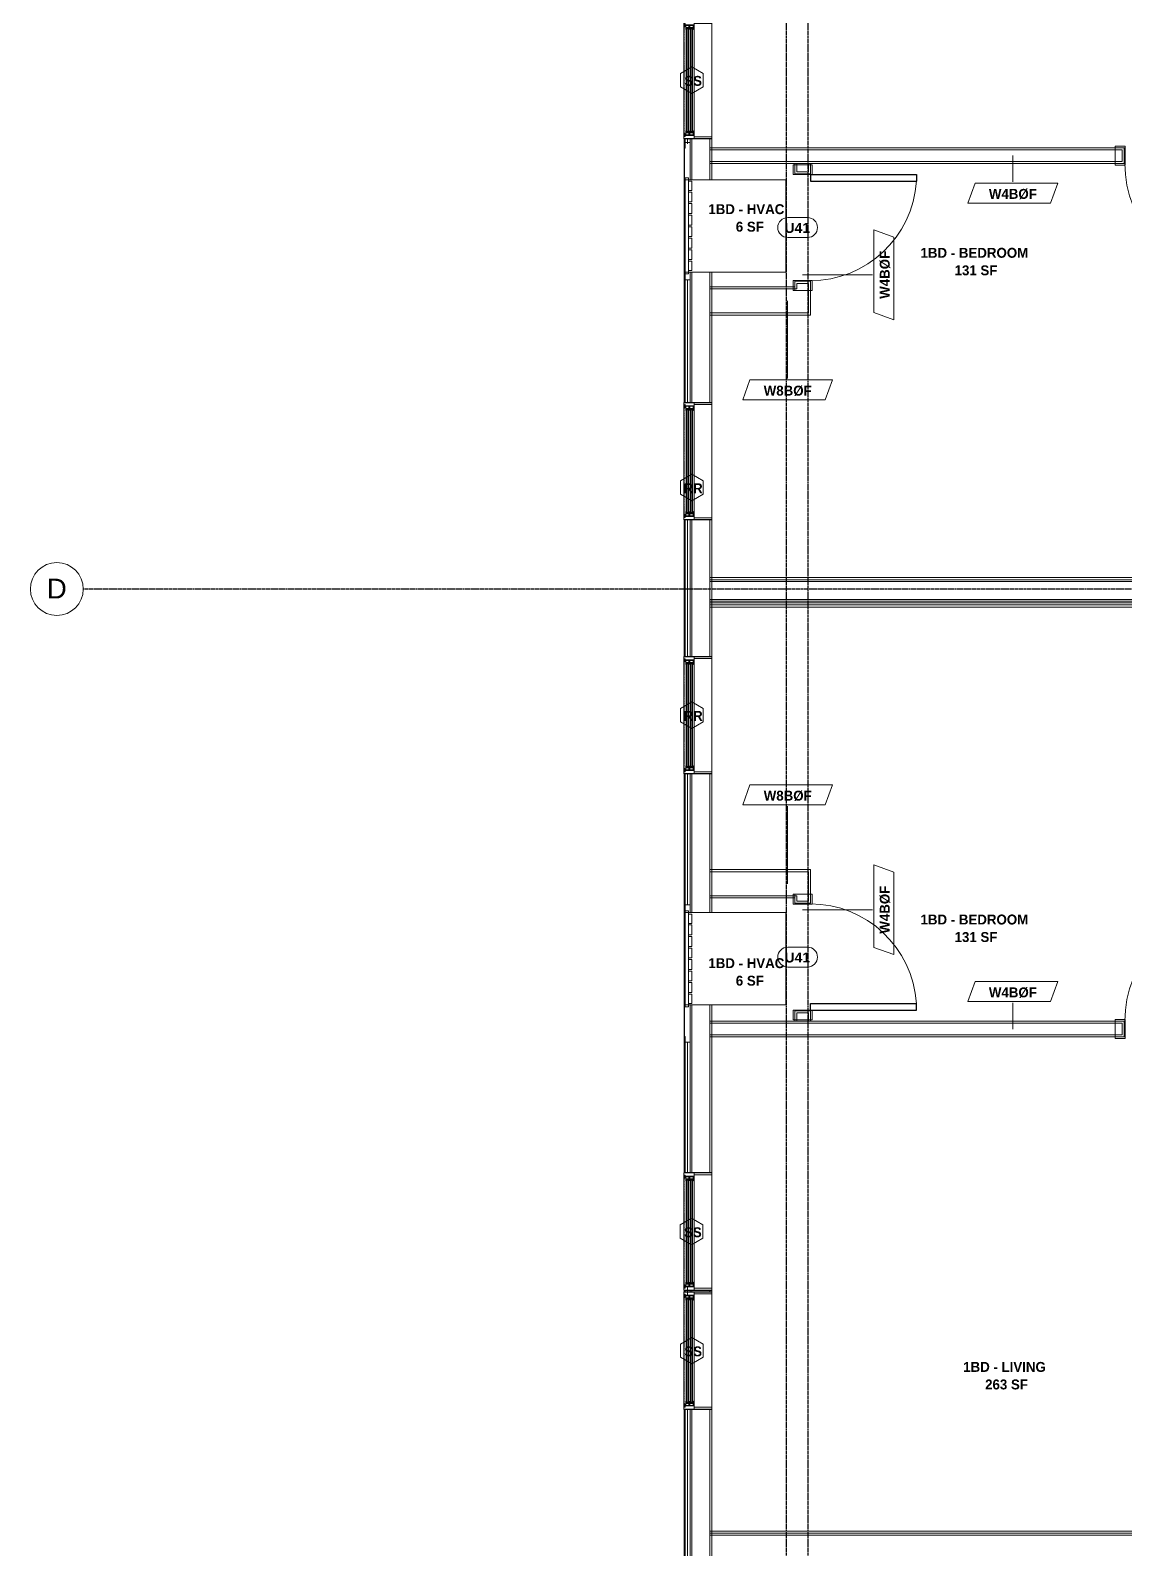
# Model space of a CAD drawing. Header units: inches. Extents: x -4058 to -1781, y 9814 to 12264.
# Drawn here: x -4057.8 to -3727.2, y 10549.1 to 11008 of the extents above; entities that cross this region are included whole.
import ezdxf

# ---------------------------------------------------------------- set-up
doc = ezdxf.new("R2010")
doc.units = ezdxf.units.IN
doc.header["$MEASUREMENT"] = 0
doc.linetypes.add('Dash', pattern=[0.25, 0.125, -0.125])
doc.linetypes.add('Grid Line 1_2_', pattern=[0.875, 0.5, -0.125, 0.125, -0.125])
for name, color, linetype, lineweight in [('0-1', 7, 'Continuous', 5), ('0-2', 7, 'Continuous', 9), ('0-4', 165, 'Continuous', 5), ('A-AREA-IDEN', 2, 'Continuous', 9), ('A-DETL-GENF-HDLN-1', 7, 'Dash', 9), ('A-DETL-GENF-HDLN-2', 1, 'Continuous', 18), ('A-DOOR-3', 31, 'Continuous', 9), ('A-DOOR-4', 31, 'Continuous', 30), ('A-DOOR-IDEN', 31, 'Continuous', 9), ('A-GENM-1', 7, 'Continuous', 9), ('A-GLAZ', 151, 'Continuous', 18), ('A-GLAZ-1', 10, 'Continuous', 30), ('A-GLAZ-2', 7, 'Continuous', 9), ('A-GLAZ-IDEN', 152, 'Continuous', 9), ('A-WALL', 113, 'Continuous', 18), ('A-WALL-1', 7, 'Continuous', 9), ('A-WALL-2', 250, 'Continuous', 18), ('A-WALL-3', 113, 'Continuous', 9), ('A-WALL-IDEN', 211, 'Continuous', 9), ('I-WALL-1', 7, 'Continuous', 9), ('I-WALL-2', 2, 'Continuous', 9), ('S-GRID-1', 1, 'Grid Line 1_2_', 30), ('S-GRID-IDEN', 1, 'Continuous', 9), ('S-GRID-IDEN-1', 147, 'Continuous', 9)]:
    doc.layers.add(name, color=color, linetype=linetype, lineweight=lineweight)
doc.styles.add('Arial', font='arial.ttf', dxfattribs={"height": 6})
doc.styles.add('Arial_B', font='arialbd.ttf', dxfattribs={"height": 3})
doc.styles.add('Century Gothic_B', font='GOTHICB.TTF', dxfattribs={"height": 3})

# ---------------------------------------------------------------- blocks, each defined once
blk = doc.blocks.new('Window-Double_Hung-Marvin-Essential - 2-WIDE _TEMP ALL LOW_ ESDH3066-3454268-UNIT PLANS - 2ND FLOOR')
at = {"layer": 'A-DETL-GENF-HDLN-1'}
blk.add_line((16.1, 4.22), (-16.5, 4.22), dxfattribs=at)
at = {"layer": 'A-DETL-GENF-HDLN-2'}
for p, q in [((-19.25, 3.23), (-19.25, 3.19)), ((-17.75, 3.23), (-19.25, 3.23)), ((-19.25, 3.19), (-17.9, 3.19)), ((-17.9, 3.19), (-17.9, 3.08)), ((-17.9, 3.08), (-17.75, 3.08)), ((-17.75, 4.28), (-17.16, 4.28)), ((-17.75, 4.28), (-17.75, 1.19)), ((-16.72, 1.19), (-17.75, 1.19)), ((-17.08, 3.87), (-17.16, 4.28)), ((-17.13, 1.16), (-17.13, -4.19)), ((-17.08, 3.87), (-16.19, 3.87)), ((-16.85, 4.25), (-16.85, 3.87)), ((-16.3, 4.25), (-16.85, 4.25)), ((-16.38, 3.77), (-16.72, 3.77)), ((-16.72, 3.77), (-16.72, 1.19)), ((-15.34, 3.69), (-16.56, 3.69)), ((-16.56, 2.75), (-16.56, 3.69)), ((-16.56, 2.75), (-15.34, 2.75)), ((-15.34, 2.47), (-16.56, 2.47)), ((-16.56, 1.53), (-16.56, 2.47)), ((-16.56, 1.53), (-15.34, 1.53)), ((-16.38, 3.87), (-16.38, 3.77)), ((-16.3, 4.01), (-16.3, 4.25)), ((-16.18, 4.01), (-16.3, 4.01)), ((-16.19, 3.97), (-16.1, 3.97)), ((-16.19, 3.87), (-16.19, 3.97)), ((-16.18, 4.22), (-16.1, 4.22)), ((-16.18, 4.22), (-16.18, 4.01)), ((-16.1, 3.97), (-16.1, 4.22)), ((-15.94, 2.87), (-15.94, 3.59)), ((-15.94, 3.59), (-15.28, 3.59)), ((-15.28, 2.87), (-15.94, 2.87)), ((-15.94, 1.65), (-15.94, 2.37)), ((-15.94, 2.37), (-15.28, 2.37)), ((-15.28, 1.65), (-15.94, 1.65)), ((-15.84, 2.88), (-15.84, 3.57)), ((-15.84, 1.66), (-15.84, 2.35)), ((-15.54, 3.01), (-15.54, 3.45)), ((-15.54, 1.79), (-15.54, 2.23)), ((-15.34, 3.69), (-15.28, 3.63)), ((-15.34, 2.75), (-15.28, 2.81)), ((-15.34, 2.47), (-15.28, 2.41)), ((-15.34, 1.53), (-15.28, 1.59)), ((-15.28, 3.59), (-15.28, 3.63)), ((-15.28, 2.81), (-15.28, 2.87)), ((-15.28, 2.37), (-15.28, 2.41)), ((-15.28, 1.59), (-15.28, 1.65)), ((15.34, 3.69), (15.28, 3.63)), ((15.28, 3.59), (15.28, 3.63)), ((15.94, 3.59), (15.28, 3.59)), ((15.28, 2.81), (15.28, 2.87)), ((15.28, 2.87), (15.94, 2.87)), ((15.34, 2.75), (15.28, 2.81)), ((15.34, 2.47), (15.28, 2.41)), ((15.28, 2.37), (15.28, 2.41)), ((15.94, 2.37), (15.28, 2.37)), ((15.28, 1.59), (15.28, 1.65)), ((15.28, 1.65), (15.94, 1.65)), ((15.34, 1.53), (15.28, 1.59)), ((15.34, 3.69), (16.56, 3.69)), ((16.56, 2.75), (15.34, 2.75)), ((15.34, 2.47), (16.56, 2.47)), ((16.56, 1.53), (15.34, 1.53)), ((15.54, 3.01), (15.54, 3.45)), ((15.54, 1.79), (15.54, 2.23)), ((15.84, 2.88), (15.84, 3.57)), ((15.84, 1.66), (15.84, 2.35)), ((15.94, 2.87), (15.94, 3.59)), ((15.94, 1.65), (15.94, 2.37)), ((16.18, 4.22), (16.1, 4.22)), ((16.1, 3.97), (16.1, 4.22)), ((16.19, 3.97), (16.1, 3.97)), ((16.18, 4.22), (16.18, 4.01)), ((16.18, 4.01), (16.3, 4.01)), ((16.19, 3.87), (16.19, 3.97)), ((17.08, 3.87), (16.19, 3.87)), ((16.3, 4.01), (16.3, 4.25)), ((16.3, 4.25), (16.85, 4.25)), ((16.38, 3.87), (16.38, 3.77)), ((16.38, 3.77), (16.72, 3.77)), ((16.56, 2.75), (16.56, 3.69)), ((16.56, 1.53), (16.56, 2.47)), ((16.72, 3.77), (16.72, 1.19)), ((16.72, 1.19), (17.75, 1.19)), ((16.85, 4.25), (16.85, 3.87)), ((17.08, 3.87), (17.16, 4.28)), ((17.12, -4.19), (17.12, 1.16)), ((17.75, 4.28), (17.16, 4.28)), ((17.75, 4.28), (17.75, 1.19)), ((17.75, 3.23), (19.25, 3.23)), ((17.9, 3.08), (17.75, 3.08)), ((17.9, 3.19), (17.9, 3.08)), ((19.25, 3.19), (17.9, 3.19)), ((19.25, 3.23), (19.25, 3.19)), ((-17.13, -4.19), (-17.75, -4.19)), ((17.12, -4.19), (17.75, -4.19))]:
    blk.add_line(p, q, dxfattribs=at)
at = {"layer": 'A-GLAZ'}
for p, q in [((15.84, 3.57), (-15.84, 3.57)), ((15.84, 3.45), (-15.84, 3.45)), ((15.84, 3.01), (-15.84, 3.01)), ((15.84, 2.88), (-15.84, 2.88)), ((15.84, 2.35), (-15.84, 2.35)), ((15.84, 2.23), (-15.84, 2.23)), ((15.84, 1.79), (-15.84, 1.79)), ((15.84, 1.66), (-15.84, 1.66))]:
    blk.add_line(p, q, dxfattribs=at)
at = {"layer": 'A-GLAZ-1'}
for p, q in [((-17.75, 4.28), (-17.75, 1.19)), ((-17.75, 1.16), (-17.75, -4.19)), ((17.75, 1.19), (17.75, 4.28)), ((17.75, -4.19), (17.75, 1.16))]:
    blk.add_line(p, q, dxfattribs=at)
at = {"layer": 'A-GLAZ-2'}
for p, q in [((17.75, 4.28), (-17.75, 4.28)), ((-17.75, 1.19), (17.75, 1.19)), ((20.21, 4.25), (17.75, 4.25)), ((17.75, 4.19), (20.21, 4.19)), ((20.21, 4.19), (20.21, 4.25)), ((-17.75, -4.19), (17.75, -4.19))]:
    blk.add_line(p, q, dxfattribs=at)
blk = doc.blocks.new('Window-Double_Hung-Marvin-Essential - 1-WIDE _TEMP LOWER_ ESDH3066-3454269-UNIT PLANS - 2ND FLOOR')
at = {"layer": 'A-DETL-GENF-HDLN-1'}
blk.add_line((16.1, -4.22), (-16.5, -4.22), dxfattribs=at)
at = {"layer": 'A-DETL-GENF-HDLN-2'}
for p, q in [((-17.13, 4.19), (-17.75, 4.19)), ((-17.13, -1.16), (-17.13, 4.19)), ((17.12, 4.19), (17.75, 4.19)), ((17.12, 4.19), (17.12, -1.16)), ((-19.25, -3.23), (-19.25, -3.19)), ((-19.25, -3.19), (-17.9, -3.19)), ((-17.75, -3.23), (-19.25, -3.23)), ((-17.9, -3.19), (-17.9, -3.08)), ((-17.9, -3.08), (-17.75, -3.08)), ((-16.72, -1.19), (-17.75, -1.19)), ((-17.75, -4.28), (-17.75, -1.19)), ((-17.75, -4.28), (-17.16, -4.28)), ((-17.08, -3.87), (-17.16, -4.28)), ((-17.08, -3.87), (-16.19, -3.87)), ((-16.85, -4.25), (-16.85, -3.87)), ((-16.3, -4.25), (-16.85, -4.25)), ((-16.72, -3.77), (-16.72, -1.19)), ((-16.38, -3.77), (-16.72, -3.77)), ((-16.56, -1.53), (-15.34, -1.53)), ((-16.56, -1.53), (-16.56, -2.47)), ((-15.34, -2.47), (-16.56, -2.47)), ((-16.56, -2.75), (-15.34, -2.75)), ((-16.56, -2.75), (-16.56, -3.69)), ((-15.34, -3.69), (-16.56, -3.69)), ((-16.38, -3.87), (-16.38, -3.77)), ((-16.18, -4.01), (-16.3, -4.01)), ((-16.3, -4.01), (-16.3, -4.25)), ((-16.19, -3.87), (-16.19, -3.97)), ((-16.19, -3.97), (-16.1, -3.97)), ((-16.18, -4.22), (-16.18, -4.01)), ((-16.18, -4.22), (-16.1, -4.22)), ((-16.1, -3.97), (-16.1, -4.22)), ((-15.28, -1.65), (-15.94, -1.65)), ((-15.94, -1.65), (-15.94, -2.37)), ((-15.94, -2.37), (-15.28, -2.37)), ((-15.28, -2.87), (-15.94, -2.87)), ((-15.94, -2.87), (-15.94, -3.59)), ((-15.94, -3.59), (-15.28, -3.59)), ((-15.84, -1.66), (-15.84, -2.35)), ((-15.84, -2.88), (-15.84, -3.57)), ((-15.54, -1.79), (-15.54, -2.23)), ((-15.54, -3.01), (-15.54, -3.45)), ((-15.34, -1.53), (-15.28, -1.59)), ((-15.34, -2.47), (-15.28, -2.41)), ((-15.34, -2.75), (-15.28, -2.81)), ((-15.34, -3.69), (-15.28, -3.63)), ((-15.28, -1.59), (-15.28, -1.65)), ((-15.28, -2.37), (-15.28, -2.41)), ((-15.28, -2.81), (-15.28, -2.87)), ((-15.28, -3.59), (-15.28, -3.63)), ((15.34, -1.53), (15.28, -1.59)), ((15.28, -1.59), (15.28, -1.65)), ((15.28, -1.65), (15.94, -1.65)), ((15.28, -2.37), (15.28, -2.41)), ((15.94, -2.37), (15.28, -2.37)), ((15.34, -2.47), (15.28, -2.41)), ((15.34, -2.75), (15.28, -2.81)), ((15.28, -2.81), (15.28, -2.87)), ((15.28, -2.87), (15.94, -2.87)), ((15.28, -3.59), (15.28, -3.63)), ((15.94, -3.59), (15.28, -3.59)), ((15.34, -3.69), (15.28, -3.63)), ((16.56, -1.53), (15.34, -1.53)), ((15.34, -2.47), (16.56, -2.47)), ((16.56, -2.75), (15.34, -2.75)), ((15.34, -3.69), (16.56, -3.69)), ((15.54, -1.79), (15.54, -2.23)), ((15.54, -3.01), (15.54, -3.45)), ((15.84, -1.66), (15.84, -2.35)), ((15.84, -2.88), (15.84, -3.57)), ((15.94, -1.65), (15.94, -2.37)), ((15.94, -2.87), (15.94, -3.59)), ((16.19, -3.97), (16.1, -3.97)), ((16.1, -3.97), (16.1, -4.22)), ((16.18, -4.22), (16.1, -4.22)), ((16.18, -4.22), (16.18, -4.01)), ((16.18, -4.01), (16.3, -4.01)), ((17.08, -3.87), (16.19, -3.87)), ((16.19, -3.87), (16.19, -3.97)), ((16.3, -4.01), (16.3, -4.25)), ((16.3, -4.25), (16.85, -4.25)), ((16.38, -3.87), (16.38, -3.77)), ((16.38, -3.77), (16.72, -3.77)), ((16.56, -1.53), (16.56, -2.47)), ((16.56, -2.75), (16.56, -3.69)), ((16.72, -3.77), (16.72, -1.19)), ((16.72, -1.19), (17.75, -1.19)), ((16.85, -4.25), (16.85, -3.87)), ((17.08, -3.87), (17.16, -4.28)), ((17.75, -4.28), (17.16, -4.28)), ((17.75, -4.28), (17.75, -1.19)), ((17.9, -3.08), (17.75, -3.08)), ((17.75, -3.23), (19.25, -3.23)), ((17.9, -3.19), (17.9, -3.08)), ((19.25, -3.19), (17.9, -3.19)), ((19.25, -3.23), (19.25, -3.19))]:
    blk.add_line(p, q, dxfattribs=at)
at = {"layer": 'A-GLAZ'}
for p, q in [((15.84, -1.66), (-15.84, -1.66)), ((15.84, -1.79), (-15.84, -1.79)), ((15.84, -2.23), (-15.84, -2.23)), ((15.84, -2.35), (-15.84, -2.35)), ((15.84, -2.88), (-15.84, -2.88)), ((15.84, -3.01), (-15.84, -3.01)), ((15.84, -3.45), (-15.84, -3.45)), ((15.84, -3.57), (-15.84, -3.57))]:
    blk.add_line(p, q, dxfattribs=at)
at = {"layer": 'A-GLAZ-1'}
for p, q in [((-17.75, -1.16), (-17.75, 4.19)), ((17.75, 4.19), (17.75, -1.16)), ((-17.75, -4.28), (-17.75, -1.19)), ((17.75, -1.19), (17.75, -4.28))]:
    blk.add_line(p, q, dxfattribs=at)
at = {"layer": 'A-GLAZ-2'}
for p, q in [((-17.75, 4.19), (17.75, 4.19)), ((-17.75, -1.19), (17.75, -1.19)), ((17.75, -4.28), (-17.75, -4.28)), ((17.75, -4.19), (20.46, -4.19)), ((20.46, -4.25), (17.75, -4.25)), ((20.46, -4.19), (20.46, -4.25))]:
    blk.add_line(p, q, dxfattribs=at)
blk = doc.blocks.new('V-Series_EWC4_SPVU_RFA_2015 - 2ND AND 3RD FLOOR-2226480-UNIT PLANS - 2ND FLOOR')
at = {"layer": 'A-GENM-1'}
for p, q in [((-3859.97, 11740.34), (-3859.97, 11739.78)), ((-3858.97, 11740.34), (-3859.97, 11740.34)), ((-3859.97, 11739.78), (-3859.97, 11711.9)), ((-3858.97, 11739.78), (-3859.97, 11739.78)), ((-3859.97, 11739.78), (-3858.97, 11739.78)), ((-3858.97, 11739.78), (-3858.97, 11740.34)), ((-3858.97, 11711.9), (-3858.97, 11739.78)), ((-3829.54, 11739.78), (-3858.97, 11739.78)), ((-3858.97, 11739.78), (-3858.97, 11739.34)), ((-3858.97, 11739.34), (-3857.97, 11739.34)), ((-3857.97, 11739.34), (-3857.97, 11736.54)), ((-3829.54, 11711.9), (-3829.54, 11739.78)), ((-3857.97, 11736.54), (-3858.97, 11736.54)), ((-3858.97, 11736.54), (-3858.97, 11736.04)), ((-3858.97, 11736.04), (-3857.97, 11736.04)), ((-3857.97, 11736.04), (-3857.97, 11733.06)), ((-3857.97, 11733.06), (-3858.97, 11733.06)), ((-3858.97, 11733.06), (-3858.97, 11732.56)), ((-3858.97, 11732.56), (-3857.97, 11732.56)), ((-3857.97, 11729.57), (-3858.97, 11729.57)), ((-3858.97, 11729.57), (-3858.97, 11729.07)), ((-3857.97, 11732.56), (-3857.97, 11729.57)), ((-3858.97, 11729.07), (-3857.97, 11729.07)), ((-3857.97, 11726.09), (-3858.97, 11726.09)), ((-3858.97, 11726.09), (-3858.97, 11725.59)), ((-3858.97, 11725.59), (-3857.97, 11725.59)), ((-3857.97, 11729.07), (-3857.97, 11726.09)), ((-3857.97, 11725.59), (-3857.97, 11722.61)), ((-3857.97, 11722.61), (-3858.97, 11722.61)), ((-3858.97, 11722.61), (-3858.97, 11722.11)), ((-3858.97, 11722.11), (-3857.97, 11722.11)), ((-3857.97, 11722.11), (-3857.97, 11719.12)), ((-3857.97, 11719.12), (-3858.97, 11719.12)), ((-3858.97, 11719.12), (-3858.97, 11718.62)), ((-3858.97, 11718.62), (-3857.97, 11718.62)), ((-3857.97, 11715.64), (-3858.97, 11715.64)), ((-3858.97, 11715.64), (-3858.97, 11715.14)), ((-3857.97, 11718.62), (-3857.97, 11715.64)), ((-3859.97, 11711.9), (-3858.97, 11711.9)), ((-3859.97, 11711.9), (-3859.97, 11711.34)), ((-3858.97, 11711.9), (-3859.97, 11711.9)), ((-3859.97, 11711.34), (-3858.97, 11711.34)), ((-3858.97, 11715.14), (-3857.97, 11715.14)), ((-3857.97, 11712.34), (-3858.97, 11712.34)), ((-3858.97, 11712.34), (-3858.97, 11711.9)), ((-3858.97, 11711.34), (-3858.97, 11711.9)), ((-3858.97, 11711.9), (-3829.54, 11711.9)), ((-3857.97, 11715.14), (-3857.97, 11712.34))]:
    blk.add_line(p, q, dxfattribs=at)
blk = doc.blocks.new('Perforated Panel at Magic-Pak - hvac panel - 2nd floor 2-2702973-UNIT PLANS - 2ND FLOOR')
at = {"layer": 'A-GLAZ-2'}
for p, q in [((19.01, 4.19), (-19.01, 4.19)), ((-19.01, 4.12), (19.01, 4.12))]:
    blk.add_line(p, q, dxfattribs=at)
blk = doc.blocks.new('Window-Double_Hung-Marvin-Essential - 2-WIDE _TEMP ALL LOW_ ESDH3066-3454271-UNIT PLANS - 2ND FLOOR')
at = {"layer": 'A-DETL-GENF-HDLN-1'}
blk.add_line((16.1, -4.22), (-16.5, -4.22), dxfattribs=at)
at = {"layer": 'A-DETL-GENF-HDLN-2'}
for p, q in [((-17.13, 4.19), (-17.75, 4.19)), ((-17.13, -1.16), (-17.13, 4.19)), ((17.12, 4.19), (17.75, 4.19)), ((17.12, 4.19), (17.12, -1.16)), ((-19.25, -3.23), (-19.25, -3.19)), ((-19.25, -3.19), (-17.9, -3.19)), ((-17.75, -3.23), (-19.25, -3.23)), ((-17.9, -3.19), (-17.9, -3.08)), ((-17.9, -3.08), (-17.75, -3.08)), ((-16.72, -1.19), (-17.75, -1.19)), ((-17.75, -4.28), (-17.75, -1.19)), ((-17.75, -4.28), (-17.16, -4.28)), ((-17.08, -3.87), (-17.16, -4.28)), ((-17.08, -3.87), (-16.19, -3.87)), ((-16.85, -4.25), (-16.85, -3.87)), ((-16.3, -4.25), (-16.85, -4.25)), ((-16.72, -3.77), (-16.72, -1.19)), ((-16.38, -3.77), (-16.72, -3.77)), ((-16.56, -1.53), (-15.34, -1.53)), ((-16.56, -1.53), (-16.56, -2.47)), ((-15.34, -2.47), (-16.56, -2.47)), ((-16.56, -2.75), (-15.34, -2.75)), ((-16.56, -2.75), (-16.56, -3.69)), ((-15.34, -3.69), (-16.56, -3.69)), ((-16.38, -3.87), (-16.38, -3.77)), ((-16.18, -4.01), (-16.3, -4.01)), ((-16.3, -4.01), (-16.3, -4.25)), ((-16.19, -3.87), (-16.19, -3.97)), ((-16.19, -3.97), (-16.1, -3.97)), ((-16.18, -4.22), (-16.18, -4.01)), ((-16.18, -4.22), (-16.1, -4.22)), ((-16.1, -3.97), (-16.1, -4.22)), ((-15.28, -1.65), (-15.94, -1.65)), ((-15.94, -1.65), (-15.94, -2.37)), ((-15.94, -2.37), (-15.28, -2.37)), ((-15.28, -2.87), (-15.94, -2.87)), ((-15.94, -2.87), (-15.94, -3.59)), ((-15.94, -3.59), (-15.28, -3.59)), ((-15.84, -1.66), (-15.84, -2.35)), ((-15.84, -2.88), (-15.84, -3.57)), ((-15.54, -1.79), (-15.54, -2.23)), ((-15.54, -3.01), (-15.54, -3.45)), ((-15.34, -1.53), (-15.28, -1.59)), ((-15.34, -2.47), (-15.28, -2.41)), ((-15.34, -2.75), (-15.28, -2.81)), ((-15.34, -3.69), (-15.28, -3.63)), ((-15.28, -1.59), (-15.28, -1.65)), ((-15.28, -2.37), (-15.28, -2.41)), ((-15.28, -2.81), (-15.28, -2.87)), ((-15.28, -3.59), (-15.28, -3.63)), ((15.34, -1.53), (15.28, -1.59)), ((15.28, -1.59), (15.28, -1.65)), ((15.28, -1.65), (15.94, -1.65)), ((15.28, -2.37), (15.28, -2.41)), ((15.94, -2.37), (15.28, -2.37)), ((15.34, -2.47), (15.28, -2.41)), ((15.34, -2.75), (15.28, -2.81)), ((15.28, -2.81), (15.28, -2.87)), ((15.28, -2.87), (15.94, -2.87)), ((15.28, -3.59), (15.28, -3.63)), ((15.94, -3.59), (15.28, -3.59)), ((15.34, -3.69), (15.28, -3.63)), ((16.56, -1.53), (15.34, -1.53)), ((15.34, -2.47), (16.56, -2.47)), ((16.56, -2.75), (15.34, -2.75)), ((15.34, -3.69), (16.56, -3.69)), ((15.54, -1.79), (15.54, -2.23)), ((15.54, -3.01), (15.54, -3.45)), ((15.84, -1.66), (15.84, -2.35)), ((15.84, -2.88), (15.84, -3.57)), ((15.94, -1.65), (15.94, -2.37)), ((15.94, -2.87), (15.94, -3.59)), ((16.19, -3.97), (16.1, -3.97)), ((16.1, -3.97), (16.1, -4.22)), ((16.18, -4.22), (16.1, -4.22)), ((16.18, -4.22), (16.18, -4.01)), ((16.18, -4.01), (16.3, -4.01)), ((17.08, -3.87), (16.19, -3.87)), ((16.19, -3.87), (16.19, -3.97)), ((16.3, -4.01), (16.3, -4.25)), ((16.3, -4.25), (16.85, -4.25)), ((16.38, -3.87), (16.38, -3.77)), ((16.38, -3.77), (16.72, -3.77)), ((16.56, -1.53), (16.56, -2.47)), ((16.56, -2.75), (16.56, -3.69)), ((16.72, -3.77), (16.72, -1.19)), ((16.72, -1.19), (17.75, -1.19)), ((16.85, -4.25), (16.85, -3.87)), ((17.08, -3.87), (17.16, -4.28)), ((17.75, -4.28), (17.16, -4.28)), ((17.75, -4.28), (17.75, -1.19)), ((17.9, -3.08), (17.75, -3.08)), ((17.75, -3.23), (19.25, -3.23)), ((17.9, -3.19), (17.9, -3.08)), ((19.25, -3.19), (17.9, -3.19)), ((19.25, -3.23), (19.25, -3.19))]:
    blk.add_line(p, q, dxfattribs=at)
at = {"layer": 'A-GLAZ'}
for p, q in [((15.84, -1.66), (-15.84, -1.66)), ((15.84, -1.79), (-15.84, -1.79)), ((15.84, -2.23), (-15.84, -2.23)), ((15.84, -2.35), (-15.84, -2.35)), ((15.84, -2.88), (-15.84, -2.88)), ((15.84, -3.01), (-15.84, -3.01)), ((15.84, -3.45), (-15.84, -3.45)), ((15.84, -3.57), (-15.84, -3.57))]:
    blk.add_line(p, q, dxfattribs=at)
at = {"layer": 'A-GLAZ-1'}
for p, q in [((-17.75, -1.16), (-17.75, 4.19)), ((17.75, 4.19), (17.75, -1.16)), ((-17.75, -4.28), (-17.75, -1.19)), ((17.75, -1.19), (17.75, -4.28))]:
    blk.add_line(p, q, dxfattribs=at)
at = {"layer": 'A-GLAZ-2'}
for p, q in [((-17.75, 4.19), (17.75, 4.19)), ((-17.75, -1.19), (17.75, -1.19)), ((17.75, -4.28), (-17.75, -4.28)), ((17.75, -4.19), (20.21, -4.19)), ((20.21, -4.25), (17.75, -4.25)), ((20.21, -4.19), (20.21, -4.25))]:
    blk.add_line(p, q, dxfattribs=at)
blk = doc.blocks.new('CTR - 1st Phase - Shell_rvt-1-UNIT PLANS - 2ND FLOOR')
at = {"layer": 'A-WALL-1'}
for p, q in [((-3860.22, 10972.78), (-3860.22, 10972.4)), ((-3860.22, 10972.4), (-3859.97, 10972.4)), ((-3859.97, 10972.4), (-3859.97, 10974.15)), ((-3859.97, 10974.15), (-3858.47, 10974.15)), ((-3858.47, 10974.15), (-3858.47, 10962.88)), ((-3857.19, 10975.24), (-3857.22, 10975.24)), ((-3851.85, 10962.88), (-3851.85, 10975.24)), ((-3858.47, 10962.88), (-3851.85, 10962.88)), ((-3859.97, 10934.38), (-3860.22, 10934.38)), ((-3860.22, 10934.38), (-3860.22, 10895.6)), ((-3859.97, 10932.63), (-3859.97, 10934.38)), ((-3858.47, 10932.63), (-3859.97, 10932.63)), ((-3851.85, 10935), (-3858.47, 10935)), ((-3858.47, 10935), (-3858.47, 10932.63)), ((-3851.85, 10895.6), (-3851.85, 10935)), ((-3857.22, 10895.6), (-3857.19, 10895.6)), ((-3860.22, 10857.39), (-3860.22, 10818.8)), ((-3857.19, 10860.1), (-3857.22, 10860.1)), ((-3851.85, 10818.8), (-3851.85, 10860.1)), ((-3857.22, 10818.8), (-3857.19, 10818.8)), ((-3860.22, 10780.59), (-3860.22, 10742)), ((-3857.19, 10783.3), (-3857.22, 10783.3)), ((-3851.85, 10741.38), (-3851.85, 10783.3)), ((-3859.97, 10742), (-3859.97, 10743.75)), ((-3859.97, 10743.75), (-3858.47, 10743.75)), ((-3858.47, 10743.75), (-3858.47, 10741.38)), ((-3860.22, 10742), (-3859.97, 10742)), ((-3858.47, 10741.38), (-3851.85, 10741.38)), ((-3851.85, 10713.5), (-3858.47, 10713.5)), ((-3858.47, 10713.5), (-3858.47, 10702.23)), ((-3851.85, 10662.74), (-3851.85, 10713.5)), ((-3859.97, 10703.98), (-3860.22, 10703.98)), ((-3860.22, 10703.98), (-3860.22, 10665.2)), ((-3859.97, 10702.23), (-3859.97, 10703.98)), ((-3858.47, 10702.23), (-3859.97, 10702.23)), ((-3857.22, 10662.74), (-3857.19, 10662.74)), ((-3860.22, 10627.24), (-3860.22, 10626.74)), ((-3857.19, 10627.24), (-3857.22, 10627.24)), ((-3857.22, 10626.74), (-3857.19, 10626.74)), ((-3851.85, 10626.74), (-3851.85, 10627.24)), ((-3857.19, 10591.24), (-3857.22, 10591.24)), ((-3851.85, 10540.65), (-3851.85, 10591.24)), ((-3860.22, 10588.78), (-3860.22, 10511.6))]:
    blk.add_line(p, q, dxfattribs=at)
at = {"layer": 'A-WALL-2'}
for p, q in [((-3859.97, 10975.24), (-3859.97, 10974.15)), ((-3859.22, 10975.24), (-3859.22, 10974.15)), ((-3858.47, 10975.24), (-3858.47, 10974.15)), ((-3857.97, 10975.24), (-3857.97, 10962.88)), ((-3852.47, 10975.24), (-3852.47, 10962.88)), ((-3859.97, 10932.63), (-3859.97, 10895.6)), ((-3859.22, 10932.63), (-3859.22, 10895.6)), ((-3858.47, 10932.63), (-3858.47, 10895.6)), ((-3857.97, 10935), (-3857.97, 10895.6)), ((-3852.47, 10935), (-3852.47, 10895.6)), ((-3859.97, 10860.1), (-3859.97, 10818.8)), ((-3859.22, 10860.1), (-3859.22, 10818.8)), ((-3858.47, 10860.1), (-3858.47, 10818.8)), ((-3857.97, 10860.1), (-3857.97, 10818.8)), ((-3852.47, 10860.1), (-3852.47, 10818.8)), ((-3859.97, 10783.3), (-3859.97, 10743.75)), ((-3859.22, 10783.3), (-3859.22, 10743.75)), ((-3858.47, 10783.3), (-3858.47, 10743.75)), ((-3857.97, 10783.3), (-3857.97, 10741.38)), ((-3852.47, 10783.3), (-3852.47, 10741.38)), ((-3857.97, 10713.5), (-3857.97, 10662.74)), ((-3852.47, 10713.5), (-3852.47, 10662.74)), ((-3859.97, 10702.23), (-3859.97, 10662.74)), ((-3859.22, 10702.23), (-3859.22, 10662.74)), ((-3858.47, 10702.23), (-3858.47, 10662.74)), ((-3859.97, 10627.24), (-3859.97, 10626.74)), ((-3859.22, 10627.24), (-3859.22, 10626.74)), ((-3858.47, 10627.24), (-3858.47, 10626.74)), ((-3857.97, 10627.24), (-3857.97, 10626.74)), ((-3852.47, 10627.24), (-3852.47, 10626.74)), ((-3859.97, 10591.24), (-3859.97, 10509.14)), ((-3859.22, 10591.24), (-3859.22, 10509.14)), ((-3858.47, 10591.24), (-3858.47, 10509.14)), ((-3857.97, 10591.24), (-3857.97, 10509.14)), ((-3852.47, 10591.24), (-3852.47, 10509.14))]:
    blk.add_line(p, q, dxfattribs=at)
at = {"layer": '0-2'}
for name, p, rotation in [('Window-Double_Hung-Marvin-Essential - 2-WIDE _TEMP ALL LOW_ ESDH3066-3454271-UNIT PLANS - 2ND FLOOR', (-3856.04, 10992.99), 269.9999999999999), ('Perforated Panel at Magic-Pak - hvac panel - 2nd floor 2-2702973-UNIT PLANS - 2ND FLOOR', (-3856.04, 10953.39), 89.99999999999991), ('Window-Double_Hung-Marvin-Essential - 1-WIDE _TEMP LOWER_ ESDH3066-3454269-UNIT PLANS - 2ND FLOOR', (-3856.04, 10877.85), 269.9999999999999), ('Window-Double_Hung-Marvin-Essential - 1-WIDE _TEMP LOWER_ ESDH3066-3454269-UNIT PLANS - 2ND FLOOR', (-3856.04, 10801.05), 269.9999999999999), ('Perforated Panel at Magic-Pak - hvac panel - 2nd floor 2-2702973-UNIT PLANS - 2ND FLOOR', (-3856.04, 10722.99), 89.99999999999991), ('Window-Double_Hung-Marvin-Essential - 2-WIDE _TEMP ALL LOW_ ESDH3066-3454268-UNIT PLANS - 2ND FLOOR', (-3856.04, 10644.99), 89.99999999999991), ('Window-Double_Hung-Marvin-Essential - 2-WIDE _TEMP ALL LOW_ ESDH3066-3454271-UNIT PLANS - 2ND FLOOR', (-3856.04, 10608.99), 269.9999999999999)]:
    blk.add_blockref(name, p, dxfattribs=dict(at, rotation=rotation))
for p in [(0, -776.9), (0, -998.4)]:
    blk.add_blockref('V-Series_EWC4_SPVU_RFA_2015 - 2ND AND 3RD FLOOR-2226480-UNIT PLANS - 2ND FLOOR', p, dxfattribs=at)
blk = doc.blocks.new('CTR - 1st Phase - Common Walls_rvt-1-UNIT PLANS - 2ND FLOOR')
at = {"layer": 'A-WALL-2'}
for p, q in [((-3487.3, 10842), (-3852.47, 10842)), ((-3487.3, 10841.5), (-3852.47, 10841.5)), ((-3487.3, 10836), (-3852.47, 10836)), ((-3487.3, 10835.5), (-3852.47, 10835.5)), ((-3487.3, 10835), (-3852.47, 10835)), ((-3487.3, 10834.38), (-3852.47, 10834.38)), ((-3487.3, 10553.81), (-3852.47, 10553.81)), ((-3487.3, 10553.19), (-3852.47, 10553.19))]:
    blk.add_line(p, q, dxfattribs=at)
at = {"layer": 'I-WALL-1'}
for p, q in [((-3525.8, 10842.63), (-3852.47, 10842.63)), ((-3852.47, 10842.63), (-3852.47, 10833.75)), ((-3852.47, 10833.75), (-3525.8, 10833.75)), ((-3487.3, 10554.44), (-3852.47, 10554.44)), ((-3852.47, 10554.44), (-3852.47, 10545.94))]:
    blk.add_line(p, q, dxfattribs=at)
blk = doc.blocks.new('Grid - Grid Head - Circle-1738874-UNIT PLANS - 2ND FLOOR')
at = {"layer": 'S-GRID-IDEN-1'}
for start, end in [(360, 180), (180, 360)]:
    blk.add_arc((0, 0), 0.25, start, end, dxfattribs=at)
blk = doc.blocks.new('CTR - 1st Phase - Structure_rvt-1-UNIT PLANS - 2ND FLOOR')
at = {"layer": 'S-GRID-1'}
for p, q in [((-3829.32, 9814.03), (-3829.32, 12247.5)), ((-3822.82, 9814.03), (-3822.82, 12247.5)), ((-1781.27, 10839.19), (-4041.78, 10839.19))]:
    blk.add_line(p, q, dxfattribs=at)
at = {"layer": '0-4', "xscale": 31.99999999999999, "yscale": 31.99999999999999, "zscale": 31.99999999999999, "rotation": 89.99999999999987}
blk.add_blockref('Grid - Grid Head - Circle-1738874-UNIT PLANS - 2ND FLOOR', (-4049.78, 10839.19), dxfattribs=at)
at = {"layer": 'S-GRID-IDEN', "insert": (-4052.83, 10842.32), "char_height": 6, "width": 7.373, "attachment_point": 1, "style": 'Arial'}
blk.add_mtext('D', dxfattribs=at)
blk = doc.blocks.new('SWING - SINGLE - FLUSH - SWING - FLUSH - 2-10 x 6-8 - PRIVACY-4346067-UNIT PLANS - 2ND FLOOR')
at = {"layer": 'A-DOOR-3'}
for p, q in [((-17, 2.87), (-20, 2.87)), ((-20, 2.87), (-20, -2.38)), ((-17, -2.38), (-17, 2.87)), ((20, 2.87), (17, 2.87)), ((17, 2.87), (17, -2.38)), ((20, -2.38), (20, 2.87)), ((-20, -2.38), (-17, -2.38)), ((-17, -2.38), (-20, -2.38)), ((-20, -2.38), (-20, -2.88)), ((-20, -2.88), (-17, -2.88)), ((-17, -2.88), (-17, -2.38)), ((17, -2.38), (20, -2.38)), ((20, -2.38), (17, -2.38)), ((17, -2.38), (17, -2.88)), ((17, -2.88), (20, -2.88)), ((20, -2.88), (20, -2.38))]:
    blk.add_line(p, q, dxfattribs=at)
blk.add_arc((17, 2.37), 34.07, 93.3657, 180, dxfattribs=at)
at = {"layer": 'A-DOOR-4'}
for p, q in [((15, 2.37), (15, 36.38)), ((17, 36.38), (15, 36.38)), ((17, 2.37), (17, 36.38)), ((17, 2.37), (15, 2.37))]:
    blk.add_line(p, q, dxfattribs=at)
blk = doc.blocks.new('SWING - SINGLE - FLUSH - SWING - FLUSH - 2-10 x 6-8 - PRIVACY-4346070-UNIT PLANS - 2ND FLOOR')
at = {"layer": 'A-DOOR-3'}
for p, q in [((-20, 2.37), (-20, 2.87)), ((-20, 2.87), (-17, 2.87)), ((-20, 2.37), (-17, 2.37)), ((-20, -2.88), (-20, 2.37)), ((-17, 2.37), (-20, 2.37)), ((-17, 2.87), (-17, 2.37)), ((-17, 2.37), (-17, -2.88)), ((17, 2.37), (17, 2.87)), ((17, 2.87), (20, 2.87)), ((17, 2.37), (20, 2.37)), ((17, -2.88), (17, 2.37)), ((20, 2.37), (17, 2.37)), ((20, 2.87), (20, 2.37)), ((20, 2.37), (20, -2.88)), ((-17, -2.88), (-20, -2.88)), ((20, -2.88), (17, -2.88))]:
    blk.add_line(p, q, dxfattribs=at)
blk.add_arc((17, -2.38), 34.07, 180, 266.6343, dxfattribs=at)
at = {"layer": 'A-DOOR-4'}
for p, q in [((15, -2.38), (15, -36.38)), ((17, -2.38), (15, -2.38)), ((17, -2.38), (17, -36.38)), ((17, -36.38), (15, -36.38))]:
    blk.add_line(p, q, dxfattribs=at)
blk = doc.blocks.new('SWING - SINGLE - FLUSH - SWING - 32_ x 80_ - WITH ACOUSTICAL SEAL-4346071-UNIT PLANS - 2ND FLOOR')
at = {"layer": 'A-DOOR-3'}
for p, q in [((-16, 2.87), (-19, 2.87)), ((-19, 2.87), (-19, -2.38)), ((-16, -2.38), (-16, 2.87)), ((19, 2.87), (16, 2.87)), ((16, 2.87), (16, -2.38)), ((19, -2.38), (19, 2.87)), ((-19, -2.38), (-16, -2.38)), ((-16, -2.38), (-19, -2.38)), ((-19, -2.38), (-19, -2.88)), ((-19, -2.88), (-16, -2.88)), ((-16, -2.88), (-16, -2.38)), ((16, -2.38), (19, -2.38)), ((19, -2.38), (16, -2.38)), ((16, -2.38), (16, -2.88)), ((16, -2.88), (19, -2.88)), ((19, -2.88), (19, -2.38))]:
    blk.add_line(p, q, dxfattribs=at)
blk.add_arc((16, 2.37), 32.07, 93.5759, 180, dxfattribs=at)
at = {"layer": 'A-DOOR-4'}
for p, q in [((14, 2.37), (14, 34.38)), ((16, 34.38), (14, 34.38)), ((16, 2.37), (16, 34.38)), ((16, 2.37), (14, 2.37))]:
    blk.add_line(p, q, dxfattribs=at)
blk = doc.blocks.new('SWING - SINGLE - FLUSH - SWING - 32_ x 80_ - WITH ACOUSTICAL SEAL-4346081-UNIT PLANS - 2ND FLOOR')
at = {"layer": 'A-DOOR-3'}
for p, q in [((-19, 2.37), (-19, 2.87)), ((-19, 2.87), (-16, 2.87)), ((-19, 2.37), (-16, 2.37)), ((-19, -2.88), (-19, 2.37)), ((-16, 2.37), (-19, 2.37)), ((-16, 2.87), (-16, 2.37)), ((-16, 2.37), (-16, -2.88)), ((16, 2.37), (16, 2.87)), ((16, 2.87), (19, 2.87)), ((16, 2.37), (19, 2.37)), ((16, -2.88), (16, 2.37)), ((19, 2.37), (16, 2.37)), ((19, 2.87), (19, 2.37)), ((19, 2.37), (19, -2.88)), ((-16, -2.88), (-19, -2.88)), ((19, -2.88), (16, -2.88))]:
    blk.add_line(p, q, dxfattribs=at)
blk.add_arc((16, -2.38), 32.07, 180, 266.4241, dxfattribs=at)
at = {"layer": 'A-DOOR-4'}
for p, q in [((14, -2.38), (14, -34.38)), ((16, -2.38), (14, -2.38)), ((16, -2.38), (16, -34.38)), ((16, -34.38), (14, -34.38))]:
    blk.add_line(p, q, dxfattribs=at)
blk = doc.blocks.new('Wall Tag - Arch Wall-3956453-UNIT PLANS - 2ND FLOOR')
at = {"layer": 'A-WALL-IDEN'}
for p, q in [((-0.356, 0.094), (-0.424, -0.094)), ((0.424, 0.094), (-0.356, 0.094)), ((0.356, -0.094), (0.424, 0.094)), ((-0.424, -0.094), (0.356, -0.094))]:
    blk.add_line(p, q, dxfattribs=at)
blk = doc.blocks.new('Door Tag - Type Mark-2601225-UNIT PLANS - 2ND FLOOR')
at = {"layer": 'A-DOOR-IDEN'}
for p, q in [((0.09375, 0.09375), (-0.09375, 0.09375)), ((-0.09375, -0.09375), (0.09375, -0.09375))]:
    blk.add_line(p, q, dxfattribs=at)
for centre, start, end in [((-0.09375, 0), 90, 270), ((0.09375, 0), 270, 90)]:
    blk.add_arc(centre, 0.09375, start, end, dxfattribs=at)
blk = doc.blocks.new('Window Tag - ONE-4156801-UNIT PLANS - 2ND FLOOR')
at = {"layer": 'A-GLAZ-IDEN'}
for p, q in [((0, 0.125), (-0.107, 0.062)), ((-0.107, 0.062), (-0.107, -0.062)), ((0.107, 0.062), (0, 0.125)), ((0.107, -0.062), (0.107, 0.062)), ((-0.107, -0.062), (0, -0.125)), ((0, -0.125), (0.107, -0.062))]:
    blk.add_line(p, q, dxfattribs=at)

msp = doc.modelspace()

# ---------------------------------------------------------------- linework, layer by layer
at = {"layer": 'A-WALL'}
for p, q in [((-3727.92, 10971.94), (-3852.47, 10971.94)), ((-3852.47, 10968.44), (-3727.92, 10968.44)), ((-3826.22, 10967.81), (-3826.22, 10965.31)), ((-3822.72, 10965.31), (-3822.72, 10967.81)), ((-3727.92, 10968.44), (-3727.92, 10971.94)), ((-3826.22, 10965.31), (-3822.72, 10965.31)), ((-3826.22, 10931.56), (-3826.22, 10929.88)), ((-3822.72, 10931.56), (-3826.22, 10931.56)), ((-3822.72, 10931.56), (-3822.72, 10922.63)), ((-3826.22, 10929.88), (-3852.47, 10929.88)), ((-3822.72, 10922.63), (-3852.47, 10922.63)), ((-3822.72, 10753.75), (-3852.47, 10753.75)), ((-3822.72, 10753.75), (-3822.72, 10744.81)), ((-3826.22, 10746.5), (-3852.47, 10746.5)), ((-3826.22, 10746.5), (-3826.22, 10744.81)), ((-3826.22, 10744.81), (-3822.72, 10744.81)), ((-3826.22, 10711.06), (-3826.22, 10708.56)), ((-3822.72, 10711.06), (-3826.22, 10711.06)), ((-3822.72, 10708.56), (-3822.72, 10711.06)), ((-3727.92, 10707.94), (-3852.47, 10707.94)), ((-3727.92, 10704.44), (-3727.92, 10707.94)), ((-3852.47, 10704.44), (-3727.92, 10704.44))]:
    msp.add_line(p, q, dxfattribs=at)
at = {"layer": 'A-WALL-3'}
for p, q in [((-3727.3, 10972.56), (-3852.47, 10972.56)), ((-3852.47, 10972.56), (-3852.47, 10967.81)), ((-3727.3, 10967.81), (-3727.3, 10972.56)), ((-3852.47, 10967.81), (-3727.3, 10967.81)), ((-3822.1, 10967.81), (-3826.85, 10967.81)), ((-3826.85, 10967.81), (-3826.85, 10964.69)), ((-3822.1, 10964.69), (-3822.1, 10967.81)), ((-3826.85, 10964.69), (-3822.1, 10964.69)), ((-3822.1, 10932.19), (-3826.85, 10932.19)), ((-3826.85, 10932.19), (-3826.85, 10930.5)), ((-3822.1, 10930.5), (-3822.1, 10932.19)), ((-3826.85, 10745.88), (-3826.85, 10744.19)), ((-3826.85, 10744.19), (-3822.1, 10744.19)), ((-3822.1, 10744.19), (-3822.1, 10745.88)), ((-3826.85, 10711.69), (-3826.85, 10708.56)), ((-3822.1, 10711.69), (-3826.85, 10711.69)), ((-3822.1, 10708.56), (-3822.1, 10711.69)), ((-3727.3, 10708.56), (-3852.47, 10708.56)), ((-3852.47, 10708.56), (-3852.47, 10703.81)), ((-3826.85, 10708.56), (-3822.1, 10708.56)), ((-3727.3, 10703.81), (-3727.3, 10708.56)), ((-3852.47, 10703.81), (-3727.3, 10703.81))]:
    msp.add_line(p, q, dxfattribs=at)
at = {"layer": 'A-WALL-IDEN'}
for p, q in [((-3760.96, 10970.19), (-3760.96, 10962.28)), ((-3824.47, 10934.13), (-3803.32, 10934.13)), ((-3829, 10926.25), (-3829, 10902.81)), ((-3829, 10750.13), (-3829, 10773.57)), ((-3824.47, 10742.25), (-3803.32, 10742.25)), ((-3760.96, 10706.19), (-3760.96, 10714.1))]:
    msp.add_line(p, q, dxfattribs=at)
at = {"layer": 'I-WALL-2'}
for p, q in [((-3826.85, 10930.5), (-3852.47, 10930.5)), ((-3852.47, 10930.5), (-3852.47, 10922)), ((-3822.1, 10922), (-3822.1, 10930.5)), ((-3852.47, 10922), (-3822.1, 10922)), ((-3822.1, 10754.38), (-3852.47, 10754.38)), ((-3852.47, 10754.38), (-3852.47, 10745.88)), ((-3822.1, 10745.88), (-3822.1, 10754.38)), ((-3852.47, 10745.88), (-3826.85, 10745.88))]:
    msp.add_line(p, q, dxfattribs=at)

# ---------------------------------------------------------------- block references
at = {"layer": '0-1'}
for name in ['CTR - 1st Phase - Structure_rvt-1-UNIT PLANS - 2ND FLOOR', 'CTR - 1st Phase - Shell_rvt-1-UNIT PLANS - 2ND FLOOR', 'CTR - 1st Phase - Common Walls_rvt-1-UNIT PLANS - 2ND FLOOR']:
    msp.add_blockref(name, (0, 0), dxfattribs=at)
at = {"layer": 'A-DOOR-3'}
for name, p in [('SWING - SINGLE - FLUSH - SWING - FLUSH - 2-10 x 6-8 - PRIVACY-4346070-UNIT PLANS - 2ND FLOOR', (-3710.05, 10970.19)), ('SWING - SINGLE - FLUSH - SWING - FLUSH - 2-10 x 6-8 - PRIVACY-4346067-UNIT PLANS - 2ND FLOOR', (-3710.05, 10706.19))]:
    msp.add_blockref(name, p, dxfattribs=at)
for name, p, rotation in [('SWING - SINGLE - FLUSH - SWING - 32_ x 80_ - WITH ACOUSTICAL SEAL-4346081-UNIT PLANS - 2ND FLOOR', (-3824.47, 10948.44), 90.00000000000999), ('SWING - SINGLE - FLUSH - SWING - 32_ x 80_ - WITH ACOUSTICAL SEAL-4346071-UNIT PLANS - 2ND FLOOR', (-3824.47, 10727.94), 269.9999999999901)]:
    msp.add_blockref(name, p, dxfattribs=dict(at, rotation=rotation))
at = {"layer": 'A-DOOR-IDEN', "xscale": 31.99999999999999, "yscale": 31.99999999999999, "zscale": 31.99999999999999}
for p in [(-3825.97, 10948.44), (-3825.97, 10727.94)]:
    msp.add_blockref('Door Tag - Type Mark-2601225-UNIT PLANS - 2ND FLOOR', p, dxfattribs=at)
at = {"layer": 'A-GLAZ-IDEN', "xscale": 31.99999999999999, "yscale": 31.99999999999999, "zscale": 31.99999999999999}
for p in [(-3857.95, 10992.99), (-3857.95, 10869.85), (-3857.95, 10801.05), (-3858.04, 10644.99), (-3857.95, 10608.99)]:
    msp.add_blockref('Window Tag - ONE-4156801-UNIT PLANS - 2ND FLOOR', p, dxfattribs=at)
at = {"layer": 'A-WALL-IDEN', "xscale": 31.99999999999999, "yscale": 31.99999999999999, "zscale": 31.99999999999999}
for p in [(-3760.96, 10958.86), (-3829, 10899.39), (-3829, 10776.99), (-3760.96, 10717.52)]:
    msp.add_blockref('Wall Tag - Arch Wall-3956453-UNIT PLANS - 2ND FLOOR', p, dxfattribs=at)
at = {"layer": 'A-WALL-IDEN', "xscale": 31.99999999999999, "yscale": 31.99999999999999, "zscale": 31.99999999999999, "rotation": 89.99999999999955}
for p in [(-3799.9, 10934.13), (-3799.9, 10742.25)]:
    msp.add_blockref('Wall Tag - Arch Wall-3956453-UNIT PLANS - 2ND FLOOR', p, dxfattribs=at)

# ---------------------------------------------------------------- texts
at = {"layer": 'A-AREA-IDEN', "char_height": 3, "attachment_point": 1, "style": 'Century Gothic_B'}
for s, insert, width in [('1BD - HVAC', (-3852.94, 10955.49), 29.593), ('6 SF', (-3844.65, 10950.2), 9.494), ('1BD - BEDROOM', (-3788.84, 10942.3), 40.299), ('131 SF', (-3778.54, 10937.01), 15.352), ('1BD - BEDROOM', (-3788.84, 10740.79), 40.299), ('131 SF', (-3778.54, 10735.5), 15.352), ('1BD - HVAC', (-3852.94, 10727.6), 29.593), ('6 SF', (-3844.65, 10722.31), 9.494), ('1BD - LIVING', (-3775.94, 10605.57), 31.411), ('263 SF', (-3769.32, 10600.27), 15.352)]:
    msp.add_mtext(s, dxfattribs=dict(at, insert=insert, width=width))
at = {"layer": 'A-DOOR-IDEN', "char_height": 3, "width": 9.393, "attachment_point": 1, "style": 'Arial_B'}
for insert in [(-3829.91, 10949.82), (-3829.91, 10729.32)]:
    msp.add_mtext('U41', dxfattribs=dict(at, insert=insert))
at = {"layer": 'A-GLAZ-IDEN', "char_height": 3, "attachment_point": 1, "style": 'Century Gothic_B'}
for s, insert, width in [('SS', (-3860.21, 10994.27), 5.454), ('RR', (-3860.46, 10871.13), 6.06), ('RR', (-3860.46, 10802.34), 6.06), ('SS', (-3860.3, 10646.27), 5.454), ('SS', (-3860.21, 10610.27), 5.454)]:
    msp.add_mtext(s, dxfattribs=dict(at, insert=insert, width=width))
at = {"layer": 'A-WALL-IDEN', "char_height": 3, "width": 17.372, "attachment_point": 1, "style": 'Century Gothic_B'}
for s, insert in [('W4BØF', (-3768.18, 10960.11)), ('W8BØF', (-3836.21, 10900.64)), ('W8BØF', (-3836.21, 10778.23)), ('W4BØF', (-3768.18, 10718.77))]:
    msp.add_mtext(s, dxfattribs=dict(at, insert=insert))
at = {"layer": 'A-WALL-IDEN', "char_height": 3, "width": 17.372, "attachment_point": 1, "rotation": 90, "style": 'Century Gothic_B'}
for insert in [(-3801.15, 10926.91), (-3801.15, 10735.03)]:
    msp.add_mtext('W4BØF', dxfattribs=dict(at, insert=insert))

doc.saveas('drawing.dxf')
